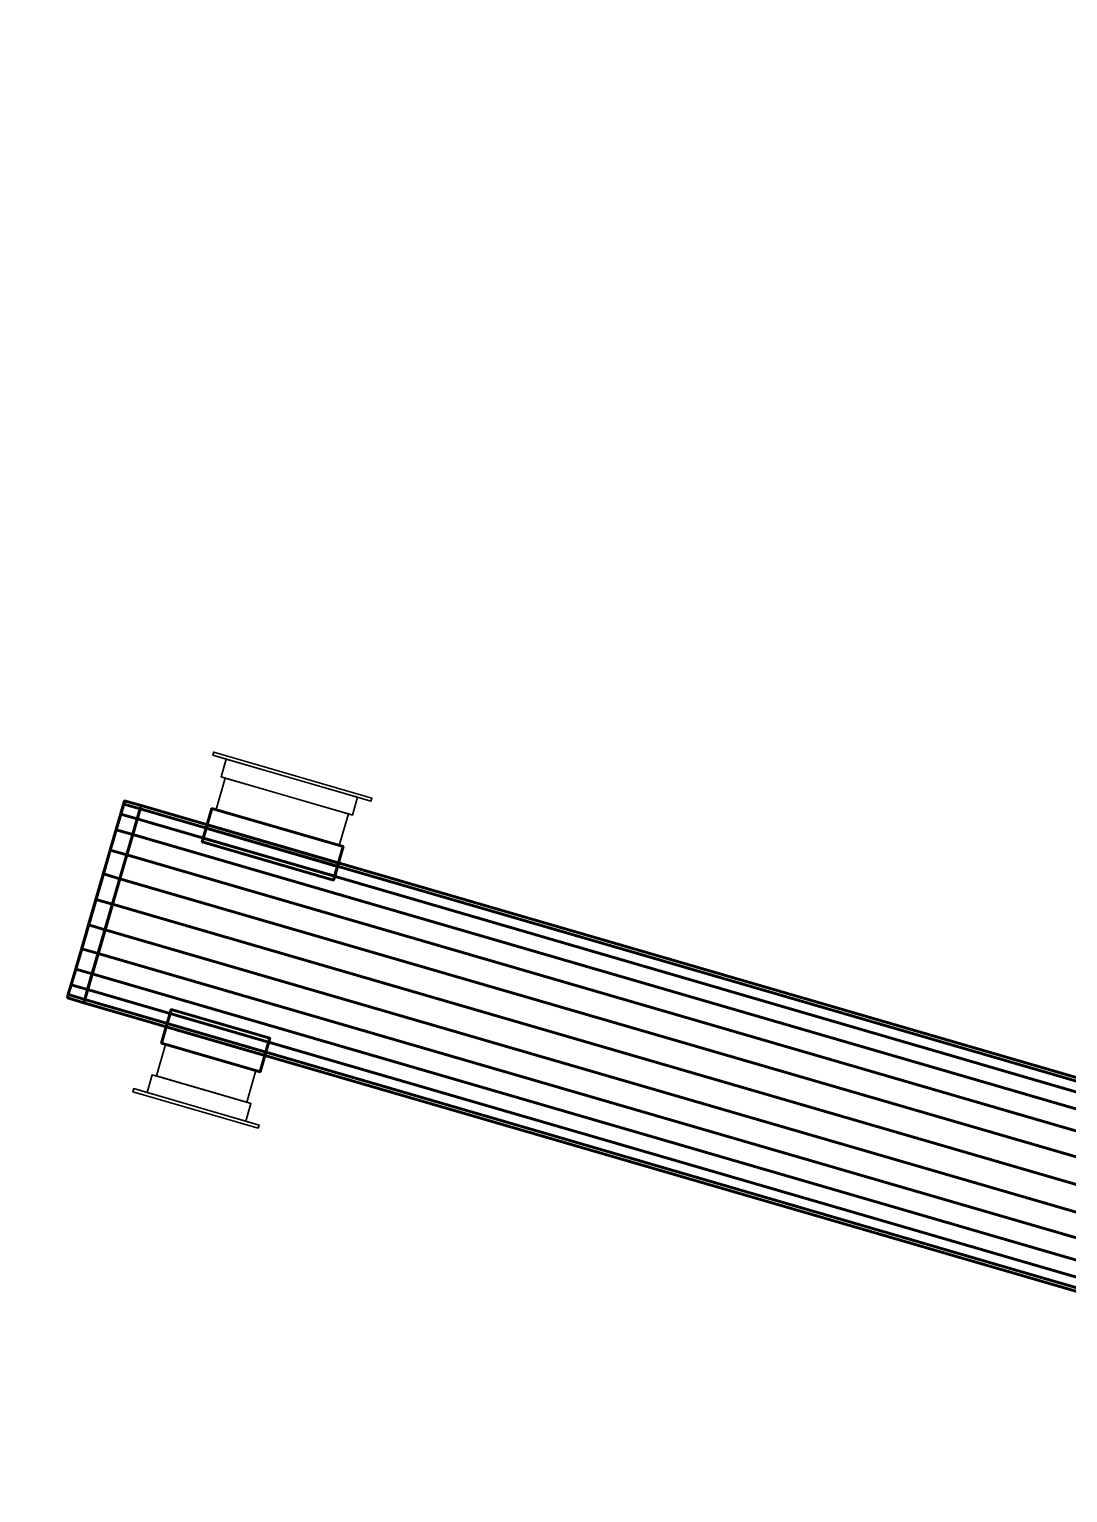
# Model space of a CAD drawing. Header units: inches. Extents: x -1654 to 1344, y -1538 to 36.
# Drawn here: x 511.6 to 572.3, y -627.9 to -542.4 of the extents above; entities that cross this region are included whole.
import ezdxf

# ---------------------------------------------------------------- set-up
doc = ezdxf.new("R2010")
doc.units = ezdxf.units.IN
doc.header["$MEASUREMENT"] = 0
doc.linetypes.add('Center', pattern=[1.25, 0.25, -0.1875, 0.625, -0.1875])
for name, color, linetype, lineweight in [('M-HVAC-CDFF', 3, 'Continuous', 30), ('M-HVAC-CDFF-SA', 3, 'Continuous', 30), ('M-HVAC-DUCT', 1, 'Center', 30), ('M-HVAC-DUCT-RA', 1, 'Continuous', 50), ('M-HVAC-DUCT-SA', 1, 'Continuous', 50)]:
    doc.layers.add(name, color=color, linetype=linetype, lineweight=lineweight)

# ---------------------------------------------------------------- blocks, each defined once
blk = doc.blocks.new('Round Endcap - Standard-694799-_3D_')
at = {"layer": 'M-HVAC-DUCT', "color": 8, "linetype": 'Continuous', "lineweight": 50}
mesh = blk.add_polyface(dxfattribs=at)
corners = [(0, 0, 6), (0, 1.553, 5.796), (0, 3, 5.196), (0, 4.243, 4.243), (0, 5.196, 3), (0, 5.796, 1.553), (0, 6), (0, 5.796, -1.553), (0, 5.196, -3), (0, 4.243, -4.243), (0, 3, -5.196), (0, 1.553, -5.796), (0, 0, -6), (0, -1.553, -5.796), (0, -3, -5.196), (0, -4.243, -4.243), (0, -5.196, -3), (0, -5.796, -1.553), (0, -6), (0, -5.796, 1.553), (0, -5.196, 3), (0, -4.243, 4.243), (0, -3, 5.196), (0, -1.553, 5.796)]
mesh.append_faces([[corners[k] for k in face] for face in [(2, 12, 1), (3, 6, 2)]], dxfattribs={"vtx0": -1, "vtx1": -1, "color": 8})
mesh.append_faces([[corners[k] for k in face] for face in [(12, 17, 0, 1)]], dxfattribs={"vtx0": -1, "vtx1": -1, "vtx3": -1, "color": 8})
mesh.append_faces([[corners[k] for k in face] for face in [(17, 21, 22)]], dxfattribs={"vtx0": -1, "vtx2": -1, "color": 8})
mesh.append_faces([[corners[k] for k in face] for face in [(12, 7, 8, 9)]], dxfattribs={"vtx0": -1, "vtx3": -1, "color": 8})
mesh.append_faces([[corners[k] for k in face] for face in [(18, 19, 17)]], dxfattribs={"vtx1": -1, "color": 8})
mesh.append_faces([[corners[k] for k in face] for face in [(20, 21, 17, 19)]], dxfattribs={"vtx1": -1, "vtx2": -1, "color": 8})
mesh.append_faces([[corners[k] for k in face] for face in [(6, 7, 12, 2)]], dxfattribs={"vtx1": -1, "vtx2": -1, "vtx3": -1, "color": 8})
mesh.append_faces([[corners[k] for k in face] for face in [(10, 11, 12, 9), (4, 5, 6, 3)]], dxfattribs={"vtx2": -1, "color": 8})
mesh.append_faces([[corners[k] for k in face] for face in [(12, 13, 14, 17), (22, 23, 0, 17)]], dxfattribs={"vtx2": -1, "vtx3": -1, "color": 8})
mesh.append_faces([[corners[k] for k in face] for face in [(14, 15, 16, 17)]], dxfattribs={"vtx3": -1, "color": 8})
mesh = blk.add_polyface(dxfattribs=at)
corners = [(0, 6), (0, 5.796, 1.553), (0, 5.196, 3), (0, 4.243, 4.243), (0, 3, 5.196), (0, 1.553, 5.796), (0, 0, 6), (1, 0, 6), (1, 1.553, 5.796), (1, 3, 5.196), (1, 4.243, 4.243), (1, 5.196, 3), (1, 5.796, 1.553), (1, 6)]
mesh.append_faces([[corners[k] for k in face] for face in [(1, 12, 13, 0)]], dxfattribs={"vtx0": -1, "color": 8})
mesh.append_faces([[corners[k] for k in face] for face in [(5, 8, 9, 4), (10, 3, 4, 9), (2, 11, 12, 1), (11, 2, 3, 10)]], dxfattribs={"vtx0": -1, "vtx2": -1, "color": 8})
mesh.append_faces([[corners[k] for k in face] for face in [(6, 7, 8, 5)]], dxfattribs={"vtx2": -1, "color": 8})
mesh = blk.add_polyface(dxfattribs=at)
corners = [(0, 0, -6), (0, 1.553, -5.796), (0, 3, -5.196), (0, 4.243, -4.243), (0, 5.196, -3), (0, 5.796, -1.553), (0, 6), (1, 6), (1, 5.796, -1.553), (1, 5.196, -3), (1, 4.243, -4.243), (1, 3, -5.196), (1, 1.553, -5.796), (1, 0, -6)]
mesh.append_faces([[corners[k] for k in face] for face in [(5, 8, 9, 4), (10, 3, 4, 9), (2, 11, 12, 1), (11, 2, 3, 10)]], dxfattribs={"vtx0": -1, "vtx2": -1, "color": 8})
mesh.append_faces([[corners[k] for k in face] for face in [(6, 7, 8, 5)]], dxfattribs={"vtx2": -1, "color": 8})
mesh.append_faces([[corners[k] for k in face] for face in [(12, 13, 0, 1)]], dxfattribs={"vtx3": -1, "color": 8})
mesh = blk.add_polyface(dxfattribs=at)
corners = [(1, 0, 6), (1, -1.553, 5.796), (1, -3, 5.196), (1, -4.243, 4.243), (1, -5.196, 3), (1, -5.796, 1.553), (1, -6), (1, -5.796, -1.553), (1, -5.196, -3), (1, -4.243, -4.243), (1, -3, -5.196), (1, -1.553, -5.796), (1, 0, -6), (1, 1.553, -5.796), (1, 3, -5.196), (1, 4.243, -4.243), (1, 5.196, -3), (1, 5.796, -1.553), (1, 6), (1, 5.796, 1.553), (1, 5.196, 3), (1, 4.243, 4.243), (1, 3, 5.196), (1, 1.553, 5.796)]
mesh.append_faces([[corners[k] for k in face] for face in [(10, 8, 9), (6, 3, 4, 5)]], dxfattribs={"vtx0": -1, "color": 8})
mesh.append_faces([[corners[k] for k in face] for face in [(23, 11, 22)]], dxfattribs={"vtx0": -1, "vtx1": -1, "color": 8})
mesh.append_faces([[corners[k] for k in face] for face in [(6, 23, 1, 2)]], dxfattribs={"vtx0": -1, "vtx1": -1, "vtx3": -1, "color": 8})
mesh.append_faces([[corners[k] for k in face] for face in [(17, 21, 22), (6, 2, 3)]], dxfattribs={"vtx0": -1, "vtx2": -1, "color": 8})
mesh.append_faces([[corners[k] for k in face] for face in [(11, 16, 17, 22), (6, 10, 11, 23)]], dxfattribs={"vtx0": -1, "vtx2": -1, "vtx3": -1, "color": 8})
mesh.append_faces([[corners[k] for k in face] for face in [(17, 19, 20, 21)]], dxfattribs={"vtx0": -1, "vtx3": -1, "color": 8})
mesh.append_faces([[corners[k] for k in face] for face in [(15, 16, 11, 14)]], dxfattribs={"vtx1": -1, "vtx2": -1, "color": 8})
mesh.append_faces([[corners[k] for k in face] for face in [(23, 0, 1), (17, 18, 19)]], dxfattribs={"vtx2": -1, "color": 8})
mesh.append_faces([[corners[k] for k in face] for face in [(6, 7, 8, 10)]], dxfattribs={"vtx2": -1, "vtx3": -1, "color": 8})
mesh.append_faces([[corners[k] for k in face] for face in [(11, 12, 13, 14)]], dxfattribs={"vtx3": -1, "color": 8})
mesh = blk.add_polyface(dxfattribs=at)
corners = [(0, -6), (0, -5.796, -1.553), (0, -5.196, -3), (0, -4.243, -4.243), (0, -3, -5.196), (0, -1.553, -5.796), (0, 0, -6), (1, 0, -6), (1, -1.553, -5.796), (1, -3, -5.196), (1, -4.243, -4.243), (1, -5.196, -3), (1, -5.796, -1.553), (1, -6)]
mesh.append_faces([[corners[k] for k in face] for face in [(1, 12, 13, 0)]], dxfattribs={"vtx0": -1, "color": 8})
mesh.append_faces([[corners[k] for k in face] for face in [(5, 8, 9, 4), (10, 3, 4, 9), (2, 11, 12, 1), (11, 2, 3, 10)]], dxfattribs={"vtx0": -1, "vtx2": -1, "color": 8})
mesh.append_faces([[corners[k] for k in face] for face in [(6, 7, 8, 5)]], dxfattribs={"vtx2": -1, "color": 8})
mesh = blk.add_polyface(dxfattribs=at)
corners = [(0, 0, 6), (0, -1.553, 5.796), (0, -3, 5.196), (0, -4.243, 4.243), (0, -5.196, 3), (0, -5.796, 1.553), (0, -6), (1, -6), (1, -5.796, 1.553), (1, -5.196, 3), (1, -4.243, 4.243), (1, -3, 5.196), (1, -1.553, 5.796), (1, 0, 6)]
mesh.append_faces([[corners[k] for k in face] for face in [(1, 12, 13, 0)]], dxfattribs={"vtx0": -1, "color": 8})
mesh.append_faces([[corners[k] for k in face] for face in [(5, 8, 9, 4), (10, 3, 4, 9), (2, 11, 12, 1), (11, 2, 3, 10)]], dxfattribs={"vtx0": -1, "vtx2": -1, "color": 8})
mesh.append_faces([[corners[k] for k in face] for face in [(6, 7, 8, 5)]], dxfattribs={"vtx2": -1, "color": 8})
blk = doc.blocks.new('Supply Diffuser - Sidewall - 8 x 6-841219-_3D_')
at = {"layer": 'M-HVAC-CDFF'}
mesh = blk.add_polyface(dxfattribs=at)
corners = [(-3.75, 3, 2.75), (3.75, 3, 2.75), (3.75, 3, -2.75), (-3.75, 3, -2.75)]
mesh.append_faces([[corners[k] for k in face] for face in [(1, 2, 3, 0)]])
mesh = blk.add_polyface(dxfattribs=at)
corners = [(-3.75, 3, 2.75), (-3.75, 3, -2.75), (-3.75, 1.078125, -2.75), (-3.75, 1.078125, 2.75)]
mesh.append_faces([[corners[k] for k in face] for face in [(2, 3, 0, 1)]])
mesh = blk.add_polyface(dxfattribs=at)
corners = [(-3.75, 3, -2.75), (3.75, 3, -2.75), (3.75, 1.078125, -2.75), (-3.75, 1.078125, -2.75)]
mesh.append_faces([[corners[k] for k in face] for face in [(2, 3, 0, 1)]])
mesh = blk.add_polyface(dxfattribs=at)
corners = [(3.75, 3, 2.75), (-3.75, 3, 2.75), (-3.75, 1.078125, 2.75), (3.75, 1.078125, 2.75)]
mesh.append_faces([[corners[k] for k in face] for face in [(2, 3, 0, 1)]])
mesh = blk.add_polyface(dxfattribs=at)
corners = [(3.75, 3, -2.75), (3.75, 3, 2.75), (3.75, 1.078125, 2.75), (3.75, 1.078125, -2.75)]
mesh.append_faces([[corners[k] for k in face] for face in [(2, 3, 0, 1)]])
mesh = blk.add_polyface(dxfattribs=at)
corners = [(-4, 1.078125, 3), (4, 1.078125, 3), (4, 1.078125, -3), (-4, 1.078125, -3), (-3.75, 1.078125, 2.75), (-3.75, 1.078125, -2.75), (3.75, 1.078125, -2.75), (3.75, 1.078125, 2.75)]
mesh.append_faces([[corners[k] for k in face] for face in [(3, 5, 6, 2), (2, 6, 7, 1)]], dxfattribs={"vtx0": -1, "vtx2": -1})
mesh.append_faces([[corners[k] for k in face] for face in [(4, 5, 3, 0), (7, 4, 0, 1)]], dxfattribs={"vtx1": -1, "vtx3": -1})
mesh = blk.add_polyface(dxfattribs=at)
corners = [(-4, 1.078125, 3), (-4, 1.078125, -3), (-4, 0, -3), (-4, 0, 3)]
mesh.append_faces([[corners[k] for k in face] for face in [(2, 3, 0, 1)]])
mesh = blk.add_polyface(dxfattribs=at)
corners = [(-4, 1.078125, -3), (4, 1.078125, -3), (4, 0, -3), (-4, 0, -3)]
mesh.append_faces([[corners[k] for k in face] for face in [(2, 3, 0, 1)]])
mesh = blk.add_polyface(dxfattribs=at)
corners = [(4, 1.078125, 3), (-4, 1.078125, 3), (-4, 0, 3), (4, 0, 3)]
mesh.append_faces([[corners[k] for k in face] for face in [(2, 3, 0, 1)]])
mesh = blk.add_polyface(dxfattribs=at)
corners = [(4, 1.078125, -3), (4, 1.078125, 3), (4, 0, 3), (4, 0, -3)]
mesh.append_faces([[corners[k] for k in face] for face in [(2, 3, 0, 1)]])
mesh = blk.add_polyface(dxfattribs=at)
corners = [(4.8125, 0, 3.8125), (4.8125, 0, -3.8125), (-4.8125, 0, -3.8125), (-4.8125, 0, 3.8125), (-4, 0, 3), (-4, 0, -3), (4, 0, -3), (4, 0, 3)]
mesh.append_faces([[corners[k] for k in face] for face in [(3, 4, 5, 2), (2, 5, 6, 1)]], dxfattribs={"vtx0": -1, "vtx2": -1})
mesh.append_faces([[corners[k] for k in face] for face in [(7, 4, 3, 0), (6, 7, 0, 1)]], dxfattribs={"vtx1": -1, "vtx3": -1})
mesh = blk.add_polyface(dxfattribs=at)
corners = [(-4.8125, -0.1875, 3.8125), (4.8125, -0.1875, 3.8125), (4.8125, 0, 3.8125), (-4.8125, 0, 3.8125)]
mesh.append_faces([[corners[k] for k in face] for face in [(3, 0, 1, 2)]])
mesh = blk.add_polyface(dxfattribs=at)
corners = [(-4.8125, -0.1875, -3.8125), (-4.8125, -0.1875, 3.8125), (-4.8125, 0, 3.8125), (-4.8125, 0, -3.8125)]
mesh.append_faces([[corners[k] for k in face] for face in [(0, 1, 2, 3)]])
mesh = blk.add_polyface(dxfattribs=at)
corners = [(4.8125, -0.1875, -3.8125), (-4.8125, -0.1875, -3.8125), (-4.8125, 0, -3.8125), (4.8125, 0, -3.8125)]
mesh.append_faces([[corners[k] for k in face] for face in [(3, 0, 1, 2)]])
mesh = blk.add_polyface(dxfattribs=at)
corners = [(4.8125, -0.1875, 3.8125), (-4.8125, -0.1875, 3.8125), (-4.8125, -0.1875, -3.8125), (4.8125, -0.1875, -3.8125)]
mesh.append_faces([[corners[k] for k in face] for face in [(3, 0, 1, 2)]])
mesh = blk.add_polyface(dxfattribs=at)
corners = [(4.8125, -0.1875, 3.8125), (4.8125, -0.1875, -3.8125), (4.8125, 0, -3.8125), (4.8125, 0, 3.8125)]
mesh.append_faces([[corners[k] for k in face] for face in [(0, 1, 2, 3)]])
blk = doc.blocks.new('Supply Diffuser - Sidewall - 6 x 6-915081-_3D_')
at = {"layer": 'M-HVAC-CDFF'}
mesh = blk.add_polyface(dxfattribs=at)
corners = [(3.8125, 0.1875, 3.8125), (3.8125, 0.1875, -3.8125), (-3.8125, 0.1875, -3.8125), (-3.8125, 0.1875, 3.8125)]
mesh.append_faces([[corners[k] for k in face] for face in [(0, 1, 2, 3)]])
mesh = blk.add_polyface(dxfattribs=at)
corners = [(-3.8125, 0.1875, 3.8125), (-3.8125, 0, 3.8125), (3.8125, 0, 3.8125), (3.8125, 0.1875, 3.8125)]
mesh.append_faces([[corners[k] for k in face] for face in [(2, 3, 0, 1)]])
mesh = blk.add_polyface(dxfattribs=at)
corners = [(-3.8125, 0.1875, -3.8125), (-3.8125, 0, -3.8125), (-3.8125, 0, 3.8125), (-3.8125, 0.1875, 3.8125)]
mesh.append_faces([[corners[k] for k in face] for face in [(2, 3, 0, 1)]])
mesh = blk.add_polyface(dxfattribs=at)
corners = [(3.8125, 0.1875, -3.8125), (3.8125, 0, -3.8125), (-3.8125, 0, -3.8125), (-3.8125, 0.1875, -3.8125)]
mesh.append_faces([[corners[k] for k in face] for face in [(2, 3, 0, 1)]])
mesh = blk.add_polyface(dxfattribs=at)
corners = [(3.8125, 0.1875, 3.8125), (3.8125, 0, 3.8125), (3.8125, 0, -3.8125), (3.8125, 0.1875, -3.8125)]
mesh.append_faces([[corners[k] for k in face] for face in [(2, 3, 0, 1)]])
mesh = blk.add_polyface(dxfattribs=at)
corners = [(3.8125, 0, 3.8125), (-3.8125, 0, 3.8125), (-3.8125, 0, -3.8125), (3.8125, 0, -3.8125), (-3, 0, 3), (3, 0, 3), (3, 0, -3), (-3, 0, -3)]
mesh.append_faces([[corners[k] for k in face] for face in [(1, 4, 5, 0), (0, 5, 6, 3)]], dxfattribs={"vtx0": -1, "vtx2": -1})
mesh.append_faces([[corners[k] for k in face] for face in [(7, 4, 1, 2), (6, 7, 2, 3)]], dxfattribs={"vtx1": -1, "vtx3": -1})
mesh = blk.add_polyface(dxfattribs=at)
corners = [(-3, -1.078125, 3), (-3, 0, 3), (-3, 0, -3), (-3, -1.078125, -3)]
mesh.append_faces([[corners[k] for k in face] for face in [(0, 1, 2, 3)]])
mesh = blk.add_polyface(dxfattribs=at)
corners = [(-3, -1.078125, -3), (-3, 0, -3), (3, 0, -3), (3, -1.078125, -3)]
mesh.append_faces([[corners[k] for k in face] for face in [(0, 1, 2, 3)]])
mesh = blk.add_polyface(dxfattribs=at)
corners = [(3, -1.078125, 3), (3, 0, 3), (-3, 0, 3), (-3, -1.078125, 3)]
mesh.append_faces([[corners[k] for k in face] for face in [(1, 2, 3, 0)]])
mesh = blk.add_polyface(dxfattribs=at)
corners = [(3, -1.078125, -3), (3, 0, -3), (3, 0, 3), (3, -1.078125, 3)]
mesh.append_faces([[corners[k] for k in face] for face in [(0, 1, 2, 3)]])
mesh = blk.add_polyface(dxfattribs=at)
corners = [(-3, -1.078125, 3), (-3, -1.078125, -3), (3, -1.078125, -3), (3, -1.078125, 3), (-2.75, -1.078125, 2.75), (2.75, -1.078125, 2.75), (2.75, -1.078125, -2.75), (-2.75, -1.078125, -2.75)]
mesh.append_faces([[corners[k] for k in face] for face in [(1, 7, 4, 0), (0, 4, 5, 3)]], dxfattribs={"vtx0": -1, "vtx2": -1})
mesh.append_faces([[corners[k] for k in face] for face in [(6, 7, 1, 2), (5, 6, 2, 3)]], dxfattribs={"vtx1": -1, "vtx3": -1})
mesh = blk.add_polyface(dxfattribs=at)
corners = [(-2.75, -3, 2.75), (-2.75, -1.078125, 2.75), (-2.75, -1.078125, -2.75), (-2.75, -3, -2.75)]
mesh.append_faces([[corners[k] for k in face] for face in [(0, 1, 2, 3)]])
mesh = blk.add_polyface(dxfattribs=at)
corners = [(-2.75, -3, -2.75), (-2.75, -1.078125, -2.75), (2.75, -1.078125, -2.75), (2.75, -3, -2.75)]
mesh.append_faces([[corners[k] for k in face] for face in [(1, 2, 3, 0)]])
mesh = blk.add_polyface(dxfattribs=at)
corners = [(2.75, -3, 2.75), (2.75, -1.078125, 2.75), (-2.75, -1.078125, 2.75), (-2.75, -3, 2.75)]
mesh.append_faces([[corners[k] for k in face] for face in [(1, 2, 3, 0)]])
mesh = blk.add_polyface(dxfattribs=at)
corners = [(2.75, -3, -2.75), (2.75, -1.078125, -2.75), (2.75, -1.078125, 2.75), (2.75, -3, 2.75)]
mesh.append_faces([[corners[k] for k in face] for face in [(0, 1, 2, 3)]])
mesh = blk.add_polyface(dxfattribs=at)
corners = [(-2.75, -3, 2.75), (-2.75, -3, -2.75), (2.75, -3, -2.75), (2.75, -3, 2.75)]
mesh.append_faces([[corners[k] for k in face] for face in [(1, 2, 3, 0)]])
blk = doc.blocks.new('Rectangular Takeoff - Standard-906652-_3D_')
at = {"layer": 'M-HVAC-DUCT', "color": 8, "linetype": 'Continuous', "lineweight": 50}
mesh = blk.add_polyface(dxfattribs=at)
corners = [(-1.044, -4, 3), (-1.044, 4, 3), (-1.044, 4, -3), (-1.044, -4, -3)]
mesh.append_faces([[corners[k] for k in face] for face in [(1, 2, 3, 0)]], dxfattribs={"color": 8})
mesh = blk.add_polyface(dxfattribs=at)
corners = [(-1.044, 4, -3), (1, 4, -3), (1, -4, -3), (-1.044, -4, -3)]
mesh.append_faces([[corners[k] for k in face] for face in [(3, 0, 1, 2)]], dxfattribs={"color": 8})
mesh = blk.add_polyface(dxfattribs=at)
corners = [(-1.044, 4, 3), (1, 4, 3), (1, 4, -3), (-1.044, 4, -3)]
mesh.append_faces([[corners[k] for k in face] for face in [(2, 3, 0, 1)]], dxfattribs={"color": 8})
mesh = blk.add_polyface(dxfattribs=at)
corners = [(1, -4, 3), (1, 4, 3), (-1.044, 4, 3), (-1.044, -4, 3)]
mesh.append_faces([[corners[k] for k in face] for face in [(1, 2, 3, 0)]], dxfattribs={"color": 8})
mesh = blk.add_polyface(dxfattribs=at)
corners = [(1, -4, 3), (1, -4, -3), (1, 4, -3), (1, 4, 3)]
mesh.append_faces([[corners[k] for k in face] for face in [(3, 0, 1, 2)]], dxfattribs={"color": 8})
mesh = blk.add_polyface(dxfattribs=at)
corners = [(-1.044, -4, -3), (1, -4, -3), (1, -4, 3), (-1.044, -4, 3)]
mesh.append_faces([[corners[k] for k in face] for face in [(3, 0, 1, 2)]], dxfattribs={"color": 8})
blk = doc.blocks.new('Rectangular Takeoff - Standard-906677-_3D_')
at = {"layer": 'M-HVAC-DUCT', "color": 8, "linetype": 'Continuous', "lineweight": 50}
mesh = blk.add_polyface(dxfattribs=at)
corners = [(-1.044, 3, 3), (-1.044, 3, -3), (-1.044, -3, -3), (-1.044, -3, 3)]
mesh.append_faces([[corners[k] for k in face] for face in [(0, 1, 2, 3)]], dxfattribs={"color": 8})
mesh = blk.add_polyface(dxfattribs=at)
corners = [(-1.044, 3, -3), (-1.044, 3, 3), (1, 3, 3), (1, 3, -3)]
mesh.append_faces([[corners[k] for k in face] for face in [(0, 1, 2, 3)]], dxfattribs={"color": 8})
mesh = blk.add_polyface(dxfattribs=at)
corners = [(-1.044, -3, -3), (-1.044, 3, -3), (1, 3, -3), (1, -3, -3)]
mesh.append_faces([[corners[k] for k in face] for face in [(3, 0, 1, 2)]], dxfattribs={"color": 8})
mesh = blk.add_polyface(dxfattribs=at)
corners = [(1, 3, 3), (-1.044, 3, 3), (-1.044, -3, 3), (1, -3, 3)]
mesh.append_faces([[corners[k] for k in face] for face in [(1, 2, 3, 0)]], dxfattribs={"color": 8})
mesh = blk.add_polyface(dxfattribs=at)
corners = [(1, 3, 3), (1, -3, 3), (1, -3, -3), (1, 3, -3)]
mesh.append_faces([[corners[k] for k in face] for face in [(3, 0, 1, 2)]], dxfattribs={"color": 8})
mesh = blk.add_polyface(dxfattribs=at)
corners = [(-1.044, -3, 3), (-1.044, -3, -3), (1, -3, -3), (1, -3, 3)]
mesh.append_faces([[corners[k] for k in face] for face in [(0, 1, 2, 3)]], dxfattribs={"color": 8})

msp = doc.modelspace()

# ---------------------------------------------------------------- linework, layer by layer
at = {"layer": 'M-HVAC-DUCT', "color": 5}
for p, q in [((516.43, -593.524, 1332), (515.47, -593.245, 1332)), ((622.421, -624.337, 1332), (516.43, -593.524, 1332)), ((622.421, -624.337, 1332), (516.43, -593.524, 1332))]:
    msp.add_line(p, q, dxfattribs=at)

# ---------------------------------------------------------------- block references
at = {"layer": 'M-HVAC-CDFF-SA'}
for name, p, rotation in [('Supply Diffuser - Sidewall - 8 x 6-841219-_3D_', (526.924, -586.161, 1332), 163.7901312840832), ('Supply Diffuser - Sidewall - 6 x 6-915081-_3D_', (521.341, -605.366, 1332), 163.7901312840828)]:
    msp.add_blockref(name, p, dxfattribs=dict(at, rotation=rotation))
at = {"layer": 'M-HVAC-DUCT-SA', "color": 8, "rotation": 163.7901312840834}
msp.add_blockref('Round Endcap - Standard-694799-_3D_', (516.43, -593.524, 1332), dxfattribs=at)
at = {"layer": 'M-HVAC-DUCT-SA', "color": 8, "extrusion": (0, 0, -1)}
for name, p, rotation in [('Rectangular Takeoff - Standard-906652-_3D_', (-525.807, -590.002, -1332), 106.2098687159166), ('Rectangular Takeoff - Standard-906677-_3D_', (-522.458, -601.525, -1332), 286.2098687159166)]:
    msp.add_blockref(name, p, dxfattribs=dict(at, rotation=rotation))

# ---------------------------------------------------------------- meshes
at = {"layer": 'M-HVAC-DUCT-RA', "color": 8}
mesh = msp.add_polyface(dxfattribs=at)
corners = [(884.264, -595.267, 1336), (884.761, -593.558, 1335.799), (885.233, -591.934, 1335.208), (885.656, -590.477, 1334.255), (886.01, -589.261, 1332.988), (886.276, -588.346, 1331.471), (886.441, -587.778, 1329.78), (886.497, -587.585, 1328), (436.899, -456.881, 1328), (436.843, -457.073, 1329.78), (436.678, -457.642, 1331.471), (436.412, -458.557, 1332.988), (436.058, -459.773, 1334.255), (435.634, -461.23, 1335.208), (435.162, -462.853, 1335.799), (434.665, -464.563, 1336)]
mesh.append_faces([[corners[k] for k in face] for face in [(9, 10, 5, 6), (10, 11, 4, 5), (3, 4, 11, 12), (12, 13, 2, 3), (13, 14, 1, 2)]], dxfattribs={"vtx1": -1, "vtx3": -1, "color": 8})
mesh.append_faces([[corners[k] for k in face] for face in [(7, 8, 9, 6)]], dxfattribs={"vtx2": -1, "color": 8})
mesh.append_faces([[corners[k] for k in face] for face in [(14, 15, 0, 1)]], dxfattribs={"vtx3": -1, "color": 8})
mesh = msp.add_polyface(dxfattribs=at)
corners = [(886.497, -587.585, 1328), (886.441, -587.778, 1326.22), (886.276, -588.346, 1324.529), (886.01, -589.261, 1323.012), (885.656, -590.477, 1321.745), (885.233, -591.934, 1320.792), (884.761, -593.558, 1320.201), (884.264, -595.267, 1320), (434.665, -464.563, 1320), (435.162, -462.853, 1320.201), (435.634, -461.23, 1320.792), (436.058, -459.773, 1321.745), (436.412, -458.557, 1323.012), (436.678, -457.642, 1324.529), (436.843, -457.073, 1326.22), (436.899, -456.881, 1328)]
mesh.append_faces([[corners[k] for k in face] for face in [(8, 9, 6, 7)]], dxfattribs={"vtx1": -1, "color": 8})
mesh.append_faces([[corners[k] for k in face] for face in [(9, 10, 5, 6), (10, 11, 4, 5), (3, 4, 11, 12), (12, 13, 2, 3), (13, 14, 1, 2)]], dxfattribs={"vtx1": -1, "vtx3": -1, "color": 8})
mesh.append_faces([[corners[k] for k in face] for face in [(14, 15, 0, 1)]], dxfattribs={"vtx3": -1, "color": 8})
mesh = msp.add_polyface(dxfattribs=at)
corners = [(882.03, -602.949, 1328), (882.086, -602.756, 1329.78), (882.252, -602.188, 1331.471), (882.518, -601.273, 1332.988), (882.871, -600.057, 1334.255), (883.295, -598.6, 1335.208), (883.767, -596.976, 1335.799), (884.264, -595.267, 1336), (434.665, -464.563, 1336), (434.169, -466.272, 1335.799), (433.697, -467.896, 1335.208), (433.273, -469.352, 1334.255), (432.919, -470.569, 1332.988), (432.653, -471.484, 1331.471), (432.488, -472.052, 1329.78), (432.432, -472.245, 1328)]
mesh.append_faces([[corners[k] for k in face] for face in [(8, 9, 6, 7)]], dxfattribs={"vtx1": -1, "color": 8})
mesh.append_faces([[corners[k] for k in face] for face in [(9, 10, 5, 6), (10, 11, 4, 5), (3, 4, 11, 12), (12, 13, 2, 3), (13, 14, 1, 2)]], dxfattribs={"vtx1": -1, "vtx3": -1, "color": 8})
mesh.append_faces([[corners[k] for k in face] for face in [(14, 15, 0, 1)]], dxfattribs={"vtx3": -1, "color": 8})
mesh = msp.add_polyface(dxfattribs=at)
corners = [(884.264, -595.267, 1320), (883.767, -596.976, 1320.201), (883.295, -598.6, 1320.792), (882.871, -600.057, 1321.745), (882.518, -601.273, 1323.012), (882.252, -602.188, 1324.529), (882.086, -602.756, 1326.22), (882.03, -602.949, 1328), (432.432, -472.245, 1328), (432.488, -472.052, 1326.22), (432.653, -471.484, 1324.529), (432.919, -470.569, 1323.012), (433.273, -469.352, 1321.745), (433.697, -467.896, 1320.792), (434.169, -466.272, 1320.201), (434.665, -464.563, 1320)]
mesh.append_faces([[corners[k] for k in face] for face in [(8, 9, 6, 7)]], dxfattribs={"vtx1": -1, "color": 8})
mesh.append_faces([[corners[k] for k in face] for face in [(9, 10, 5, 6), (10, 11, 4, 5), (3, 4, 11, 12), (12, 13, 2, 3), (13, 14, 1, 2)]], dxfattribs={"vtx1": -1, "vtx3": -1, "color": 8})
mesh.append_faces([[corners[k] for k in face] for face in [(14, 15, 0, 1)]], dxfattribs={"vtx3": -1, "color": 8})
at = {"layer": 'M-HVAC-DUCT-SA', "color": 8}
mesh = msp.add_polyface(dxfattribs=at)
corners = [(889.772, -615.614, 1320), (890.206, -614.122, 1319.796), (890.609, -612.733, 1319.196), (890.956, -611.54, 1318.243), (891.223, -610.624, 1317), (891.39, -610.048, 1315.553), (891.447, -609.852, 1314), (365.146, -456.849, 1314), (365.088, -457.045, 1315.553), (364.921, -457.621, 1317), (364.655, -458.537, 1318.243), (364.308, -459.73, 1319.196), (363.904, -461.119, 1319.796), (363.471, -462.611, 1320)]
mesh.append_faces([[corners[k] for k in face] for face in [(8, 9, 4, 5), (3, 4, 9, 10), (11, 12, 1, 2), (2, 3, 10, 11)]], dxfattribs={"vtx1": -1, "vtx3": -1, "color": 8})
mesh.append_faces([[corners[k] for k in face] for face in [(6, 7, 8, 5)]], dxfattribs={"vtx2": -1, "color": 8})
mesh.append_faces([[corners[k] for k in face] for face in [(12, 13, 0, 1)]], dxfattribs={"vtx3": -1, "color": 8})
mesh = msp.add_polyface(dxfattribs=at)
corners = [(891.447, -609.852, 1314), (891.39, -610.048, 1312.447), (891.223, -610.624, 1311), (890.956, -611.54, 1309.757), (890.609, -612.733, 1308.804), (890.206, -614.122, 1308.204), (889.772, -615.614, 1308), (363.471, -462.611, 1308), (363.904, -461.119, 1308.204), (364.308, -459.73, 1308.804), (364.655, -458.537, 1309.757), (364.921, -457.621, 1311), (365.088, -457.045, 1312.447), (365.146, -456.849, 1314)]
mesh.append_faces([[corners[k] for k in face] for face in [(7, 8, 5, 6)]], dxfattribs={"vtx1": -1, "color": 8})
mesh.append_faces([[corners[k] for k in face] for face in [(8, 9, 4, 5), (3, 4, 9, 10), (11, 12, 1, 2), (2, 3, 10, 11)]], dxfattribs={"vtx1": -1, "vtx3": -1, "color": 8})
mesh.append_faces([[corners[k] for k in face] for face in [(12, 13, 0, 1)]], dxfattribs={"vtx3": -1, "color": 8})
mesh = msp.add_polyface(dxfattribs=at)
corners = [(888.097, -621.375, 1314), (888.154, -621.179, 1315.553), (888.321, -620.603, 1317), (888.588, -619.688, 1318.243), (888.935, -618.494, 1319.196), (889.339, -617.105, 1319.796), (889.772, -615.614, 1320), (363.471, -462.611, 1320), (363.037, -464.102, 1319.796), (362.633, -465.491, 1319.196), (362.286, -466.685, 1318.243), (362.02, -467.6, 1317), (361.853, -468.176, 1315.553), (361.796, -468.372, 1314)]
mesh.append_faces([[corners[k] for k in face] for face in [(7, 8, 5, 6)]], dxfattribs={"vtx1": -1, "color": 8})
mesh.append_faces([[corners[k] for k in face] for face in [(8, 9, 4, 5), (3, 4, 9, 10), (11, 12, 1, 2), (2, 3, 10, 11)]], dxfattribs={"vtx1": -1, "vtx3": -1, "color": 8})
mesh.append_faces([[corners[k] for k in face] for face in [(12, 13, 0, 1)]], dxfattribs={"vtx3": -1, "color": 8})
mesh = msp.add_polyface(dxfattribs=at)
corners = [(889.772, -615.614, 1308), (889.339, -617.105, 1308.204), (888.935, -618.494, 1308.804), (888.588, -619.688, 1309.757), (888.321, -620.603, 1311), (888.154, -621.179, 1312.447), (888.097, -621.375, 1314), (361.796, -468.372, 1314), (361.853, -468.176, 1312.447), (362.02, -467.6, 1311), (362.286, -466.685, 1309.757), (362.633, -465.491, 1308.804), (363.037, -464.102, 1308.204), (363.471, -462.611, 1308)]
mesh.append_faces([[corners[k] for k in face] for face in [(7, 8, 5, 6)]], dxfattribs={"vtx1": -1, "color": 8})
mesh.append_faces([[corners[k] for k in face] for face in [(8, 9, 4, 5), (3, 4, 9, 10), (11, 12, 1, 2), (2, 3, 10, 11)]], dxfattribs={"vtx1": -1, "vtx3": -1, "color": 8})
mesh.append_faces([[corners[k] for k in face] for face in [(12, 13, 0, 1)]], dxfattribs={"vtx3": -1, "color": 8})
mesh = msp.add_polyface(dxfattribs=at)
corners = [(518.105, -587.763, 1332), (518.048, -587.959, 1330.447), (517.881, -588.535, 1329), (517.614, -589.45, 1327.757), (517.268, -590.644, 1326.804), (516.864, -592.033, 1326.204), (516.43, -593.524, 1326), (515.997, -595.015, 1326.204), (515.593, -596.405, 1326.804), (515.246, -597.598, 1327.757), (514.98, -598.514, 1329), (514.812, -599.089, 1330.447), (514.755, -599.286, 1332), (514.812, -599.089, 1333.553), (514.98, -598.514, 1335), (515.246, -597.598, 1336.243), (515.593, -596.405, 1337.196), (515.997, -595.015, 1337.796), (516.43, -593.524, 1338), (516.864, -592.033, 1337.796), (517.268, -590.644, 1337.196), (517.614, -589.45, 1336.243), (517.881, -588.535, 1335), (518.048, -587.959, 1333.553)]
mesh.append_faces([[corners[k] for k in face] for face in [(3, 1, 2), (21, 19, 20), (19, 17, 18), (9, 7, 8)]], dxfattribs={"vtx0": -1, "color": 8})
mesh.append_faces([[corners[k] for k in face] for face in [(13, 1, 11, 12)]], dxfattribs={"vtx0": -1, "vtx1": -1, "color": 8})
mesh.append_faces([[corners[k] for k in face] for face in [(19, 23, 14, 17), (11, 1, 5, 7)]], dxfattribs={"vtx0": -1, "vtx1": -1, "vtx2": -1, "vtx3": -1, "color": 8})
mesh.append_faces([[corners[k] for k in face] for face in [(10, 11, 7, 9), (13, 14, 23)]], dxfattribs={"vtx1": -1, "vtx2": -1, "color": 8})
mesh.append_faces([[corners[k] for k in face] for face in [(15, 16, 17, 14), (5, 6, 7)]], dxfattribs={"vtx2": -1, "color": 8})
mesh.append_faces([[corners[k] for k in face] for face in [(23, 0, 1, 13), (3, 4, 5, 1), (21, 22, 23, 19)]], dxfattribs={"vtx2": -1, "vtx3": -1, "color": 8})
mesh = msp.add_polyface(dxfattribs=at)
corners = [(622.421, -624.337, 1338), (622.854, -622.846, 1337.796), (623.258, -621.456, 1337.196), (623.605, -620.263, 1336.243), (623.871, -619.348, 1335), (624.039, -618.772, 1333.553), (624.096, -618.576, 1332), (518.105, -587.763, 1332), (518.048, -587.959, 1333.553), (517.881, -588.535, 1335), (517.614, -589.45, 1336.243), (517.268, -590.644, 1337.196), (516.864, -592.033, 1337.796), (516.43, -593.524, 1338)]
mesh.append_faces([[corners[k] for k in face] for face in [(8, 9, 4, 5), (3, 4, 9, 10), (11, 12, 1, 2), (2, 3, 10, 11)]], dxfattribs={"vtx1": -1, "vtx3": -1, "color": 8})
mesh.append_faces([[corners[k] for k in face] for face in [(6, 7, 8, 5)]], dxfattribs={"vtx2": -1, "color": 8})
mesh.append_faces([[corners[k] for k in face] for face in [(12, 13, 0, 1)]], dxfattribs={"vtx3": -1, "color": 8})
mesh = msp.add_polyface(dxfattribs=at)
corners = [(624.096, -618.576, 1332), (624.039, -618.772, 1330.447), (623.871, -619.348, 1329), (623.605, -620.263, 1327.757), (623.258, -621.456, 1326.804), (622.854, -622.846, 1326.204), (622.421, -624.337, 1326), (516.43, -593.524, 1326), (516.864, -592.033, 1326.204), (517.268, -590.644, 1326.804), (517.614, -589.45, 1327.757), (517.881, -588.535, 1329), (518.048, -587.959, 1330.447), (518.105, -587.763, 1332)]
mesh.append_faces([[corners[k] for k in face] for face in [(7, 8, 5, 6)]], dxfattribs={"vtx1": -1, "color": 8})
mesh.append_faces([[corners[k] for k in face] for face in [(8, 9, 4, 5), (3, 4, 9, 10), (11, 12, 1, 2), (2, 3, 10, 11)]], dxfattribs={"vtx1": -1, "vtx3": -1, "color": 8})
mesh.append_faces([[corners[k] for k in face] for face in [(12, 13, 0, 1)]], dxfattribs={"vtx3": -1, "color": 8})
mesh = msp.add_polyface(dxfattribs=at)
corners = [(521.675, -589.888, 1329), (521.675, -589.888, 1335), (521.742, -589.657, 1335), (521.909, -589.082, 1333.553), (521.966, -588.885, 1332), (521.909, -589.082, 1330.447), (521.742, -589.657, 1329)]
mesh.append_faces([[corners[k] for k in face] for face in [(3, 1, 2)]], dxfattribs={"vtx0": -1, "color": 8})
mesh.append_faces([[corners[k] for k in face] for face in [(4, 0, 1, 3)]], dxfattribs={"vtx0": -1, "vtx2": -1, "color": 8})
mesh.append_faces([[corners[k] for k in face] for face in [(5, 6, 0, 4)]], dxfattribs={"vtx2": -1, "color": 8})
mesh = msp.add_polyface(dxfattribs=at)
corners = [(529.648, -591.119, 1332), (521.966, -588.885, 1332), (521.909, -589.082, 1333.553), (521.742, -589.657, 1335), (529.424, -591.89, 1335), (529.591, -591.315, 1333.553)]
mesh.append_faces([[corners[k] for k in face] for face in [(5, 0, 1, 2), (2, 3, 4, 5)]], dxfattribs={"vtx3": -1, "color": 8})
mesh = msp.add_polyface(dxfattribs=at)
corners = [(521.966, -588.885, 1332), (529.648, -591.119, 1332), (529.591, -591.315, 1330.447), (529.424, -591.89, 1329), (521.742, -589.657, 1329), (521.909, -589.082, 1330.447)]
mesh.append_faces([[corners[k] for k in face] for face in [(2, 3, 4, 5), (5, 0, 1, 2)]], dxfattribs={"vtx3": -1, "color": 8})
mesh = msp.add_polyface(dxfattribs=at)
corners = [(521.675, -589.888, 1335), (529.357, -592.121, 1335), (529.424, -591.89, 1335), (521.742, -589.657, 1335)]
mesh.append_faces([[corners[k] for k in face] for face in [(0, 1, 2, 3)]], dxfattribs={"color": 8})
mesh = msp.add_polyface(dxfattribs=at)
corners = [(529.357, -592.121, 1329), (521.675, -589.888, 1329), (521.742, -589.657, 1329), (529.424, -591.89, 1329)]
mesh.append_faces([[corners[k] for k in face] for face in [(0, 1, 2, 3)]], dxfattribs={"color": 8})
mesh = msp.add_polyface(dxfattribs=at)
corners = [(521.675, -589.888, 1329), (529.357, -592.121, 1329), (529.357, -592.121, 1335), (521.675, -589.888, 1335)]
mesh.append_faces([[corners[k] for k in face] for face in [(1, 2, 3, 0)]], dxfattribs={"color": 8})
mesh = msp.add_polyface(dxfattribs=at)
corners = [(529.357, -592.121, 1335), (529.357, -592.121, 1329), (529.424, -591.89, 1329), (529.591, -591.315, 1330.447), (529.648, -591.119, 1332), (529.591, -591.315, 1333.553), (529.424, -591.89, 1335)]
mesh.append_faces([[corners[k] for k in face] for face in [(3, 1, 2)]], dxfattribs={"vtx0": -1, "color": 8})
mesh.append_faces([[corners[k] for k in face] for face in [(4, 0, 1, 3)]], dxfattribs={"vtx0": -1, "vtx2": -1, "color": 8})
mesh.append_faces([[corners[k] for k in face] for face in [(5, 6, 0, 4)]], dxfattribs={"vtx2": -1, "color": 8})
mesh = msp.add_polyface(dxfattribs=at)
corners = [(620.746, -630.099, 1332), (620.803, -629.902, 1333.553), (620.97, -629.327, 1335), (621.236, -628.411, 1336.243), (621.583, -627.218, 1337.196), (621.987, -625.828, 1337.796), (622.421, -624.337, 1338), (516.43, -593.524, 1338), (515.997, -595.015, 1337.796), (515.593, -596.405, 1337.196), (515.246, -597.598, 1336.243), (514.98, -598.514, 1335), (514.812, -599.089, 1333.553), (514.755, -599.286, 1332)]
mesh.append_faces([[corners[k] for k in face] for face in [(7, 8, 5, 6)]], dxfattribs={"vtx1": -1, "color": 8})
mesh.append_faces([[corners[k] for k in face] for face in [(8, 9, 4, 5), (3, 4, 9, 10), (11, 12, 1, 2), (2, 3, 10, 11)]], dxfattribs={"vtx1": -1, "vtx3": -1, "color": 8})
mesh.append_faces([[corners[k] for k in face] for face in [(12, 13, 0, 1)]], dxfattribs={"vtx3": -1, "color": 8})
mesh = msp.add_polyface(dxfattribs=at)
corners = [(622.421, -624.337, 1326), (621.987, -625.828, 1326.204), (621.583, -627.218, 1326.804), (621.236, -628.411, 1327.757), (620.97, -629.327, 1329), (620.803, -629.902, 1330.447), (620.746, -630.099, 1332), (514.755, -599.286, 1332), (514.812, -599.089, 1330.447), (514.98, -598.514, 1329), (515.246, -597.598, 1327.757), (515.593, -596.405, 1326.804), (515.997, -595.015, 1326.204), (516.43, -593.524, 1326)]
mesh.append_faces([[corners[k] for k in face] for face in [(7, 8, 5, 6)]], dxfattribs={"vtx1": -1, "color": 8})
mesh.append_faces([[corners[k] for k in face] for face in [(8, 9, 4, 5), (3, 4, 9, 10), (11, 12, 1, 2), (2, 3, 10, 11)]], dxfattribs={"vtx1": -1, "vtx3": -1, "color": 8})
mesh.append_faces([[corners[k] for k in face] for face in [(12, 13, 0, 1)]], dxfattribs={"vtx3": -1, "color": 8})
mesh = msp.add_polyface(dxfattribs=at)
corners = [(519.868, -599.685, 1335), (519.868, -599.685, 1329), (519.801, -599.916, 1329), (519.634, -600.491, 1330.447), (519.577, -600.687, 1332), (519.634, -600.491, 1333.553), (519.801, -599.916, 1335)]
mesh.append_faces([[corners[k] for k in face] for face in [(3, 1, 2)]], dxfattribs={"vtx0": -1, "color": 8})
mesh.append_faces([[corners[k] for k in face] for face in [(4, 0, 1, 3)]], dxfattribs={"vtx0": -1, "vtx2": -1, "color": 8})
mesh.append_faces([[corners[k] for k in face] for face in [(5, 6, 0, 4)]], dxfattribs={"vtx2": -1, "color": 8})
mesh = msp.add_polyface(dxfattribs=at)
corners = [(519.577, -600.687, 1332), (525.338, -602.362, 1332), (525.395, -602.166, 1333.553), (525.563, -601.59, 1335), (519.801, -599.916, 1335), (519.634, -600.491, 1333.553)]
mesh.append_faces([[corners[k] for k in face] for face in [(2, 3, 4, 5), (5, 0, 1, 2)]], dxfattribs={"vtx3": -1, "color": 8})
mesh = msp.add_polyface(dxfattribs=at)
corners = [(525.338, -602.362, 1332), (519.577, -600.687, 1332), (519.634, -600.491, 1330.447), (519.801, -599.916, 1329), (525.563, -601.59, 1329), (525.395, -602.166, 1330.447)]
mesh.append_faces([[corners[k] for k in face] for face in [(5, 0, 1, 2), (2, 3, 4, 5)]], dxfattribs={"vtx3": -1, "color": 8})
mesh = msp.add_polyface(dxfattribs=at)
corners = [(525.63, -601.36, 1335), (519.868, -599.685, 1335), (519.801, -599.916, 1335), (525.563, -601.59, 1335)]
mesh.append_faces([[corners[k] for k in face] for face in [(3, 0, 1, 2)]], dxfattribs={"color": 8})
mesh = msp.add_polyface(dxfattribs=at)
corners = [(519.868, -599.685, 1329), (525.63, -601.36, 1329), (525.563, -601.59, 1329), (519.801, -599.916, 1329)]
mesh.append_faces([[corners[k] for k in face] for face in [(0, 1, 2, 3)]], dxfattribs={"color": 8})
mesh = msp.add_polyface(dxfattribs=at)
corners = [(519.868, -599.685, 1329), (519.868, -599.685, 1335), (525.63, -601.36, 1335), (525.63, -601.36, 1329)]
mesh.append_faces([[corners[k] for k in face] for face in [(0, 1, 2, 3)]], dxfattribs={"color": 8})
mesh = msp.add_polyface(dxfattribs=at)
corners = [(525.63, -601.36, 1329), (525.63, -601.36, 1335), (525.563, -601.59, 1335), (525.395, -602.166, 1333.553), (525.338, -602.362, 1332), (525.395, -602.166, 1330.447), (525.563, -601.59, 1329)]
mesh.append_faces([[corners[k] for k in face] for face in [(4, 0, 1, 3)]], dxfattribs={"vtx0": -1, "vtx2": -1, "color": 8})
mesh.append_faces([[corners[k] for k in face] for face in [(5, 6, 0, 4), (1, 2, 3)]], dxfattribs={"vtx2": -1, "color": 8})

doc.saveas('drawing.dxf')
